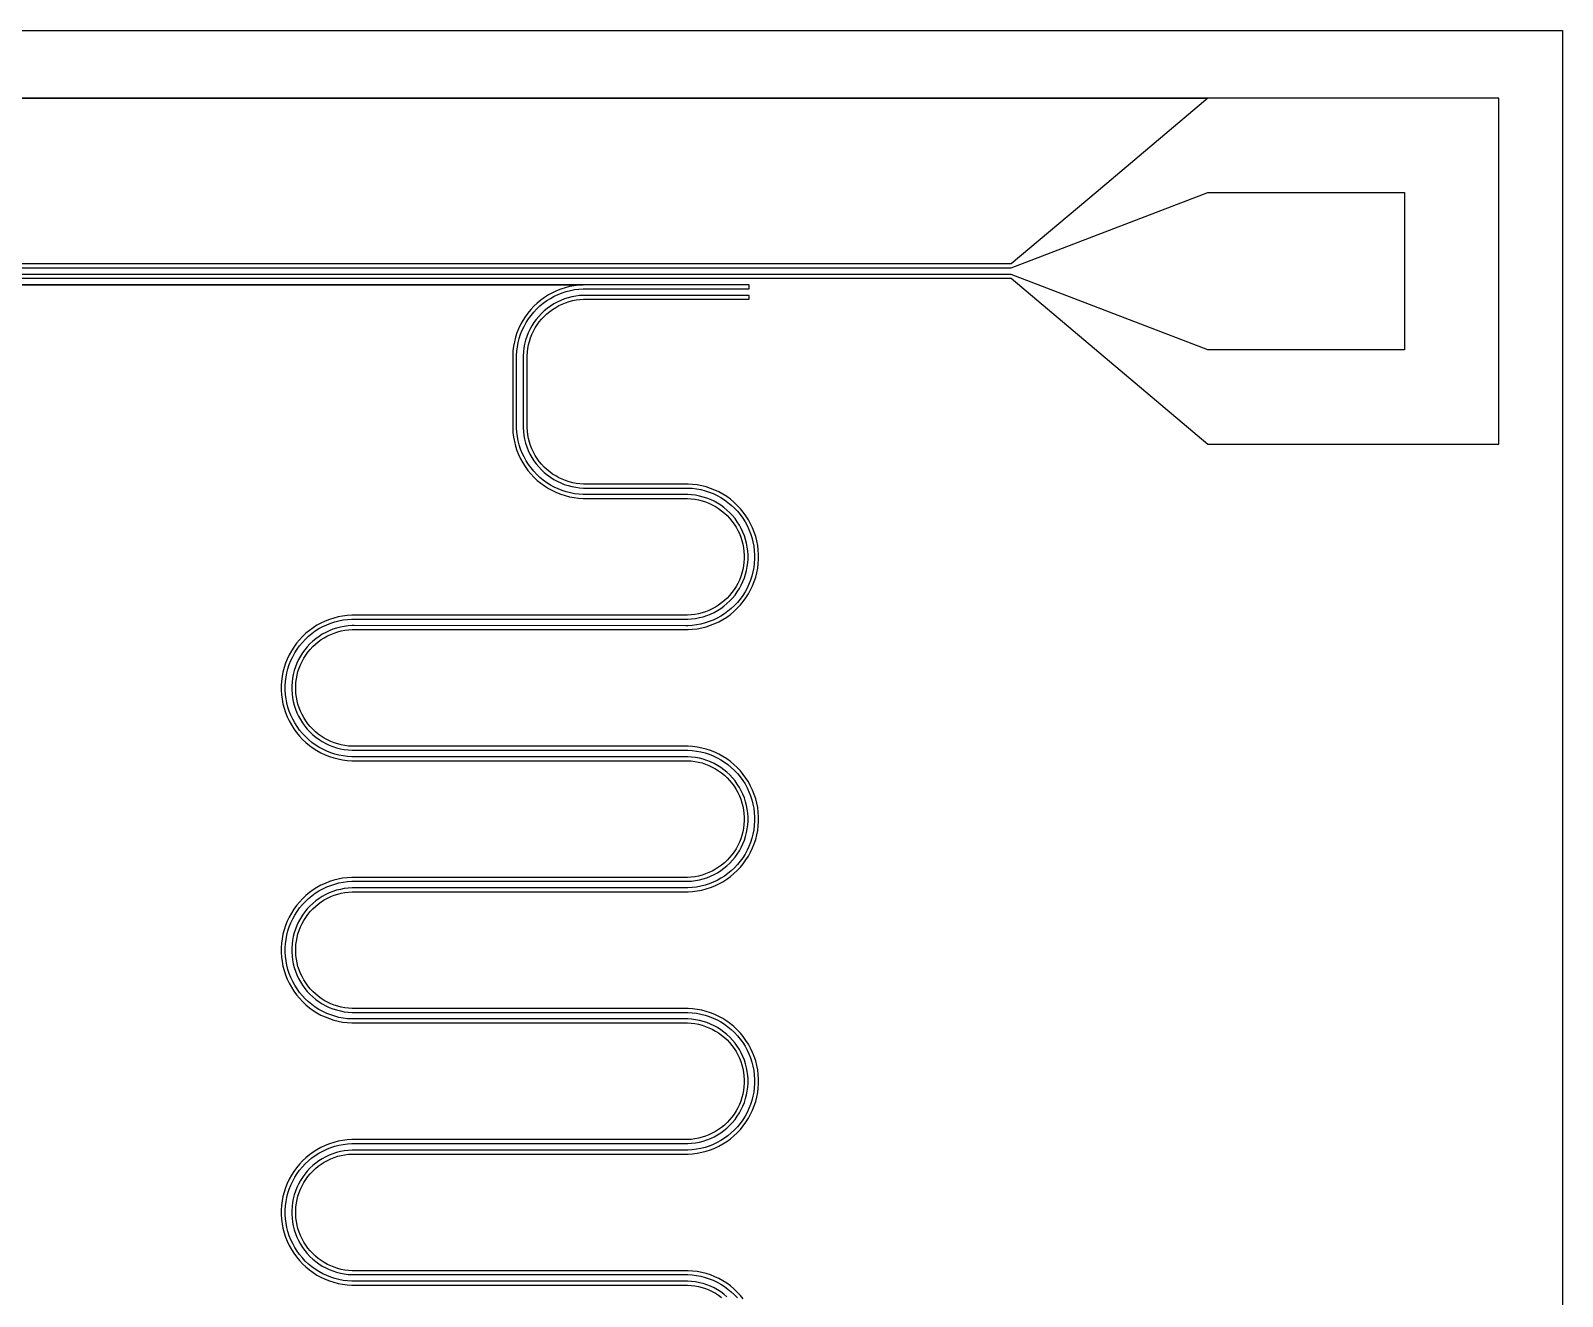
# Model space of a CAD drawing. Extents: x 318023 to 335423, y 364519 to 380844.
# Drawn here: x 325285 to 327622, y 370255 to 372186 of the extents above; entities that cross this region are included whole.
import ezdxf

# ---------------------------------------------------------------- set-up
doc = ezdxf.new("R2010")
doc.units = 0
doc.layers.add('L1D1', color=6, linetype='CONTINUOUS')

msp = doc.modelspace()

# ---------------------------------------------------------------- linework, layer by layer
at = {"layer": 'L1D1'}
for points in [[(322947.009, 372185.876), (327622.385, 372185.876), (327622.385, 368324.326), (322947.009, 368324.326)], [(322947.009, 372083.093), (327081.411, 372083.093), (326910.66, 371939.093), (326781.411, 371830.093), (323781.411, 371830.093)], [(323781.411, 371808.093), (326781.411, 371808.093), (327081.411, 371555.093), (327525.411, 371555.093), (327525.411, 372083.093), (322947.009, 372083.093)], [(326347.447, 370254.496), (326342.846, 370258.302), (326338.015, 370261.811), (326332.974, 370265.011), (326327.741, 370267.887), (326322.339, 370270.43), (326316.787, 370272.628), (326311.108, 370274.473), (326305.325, 370275.958), (326299.46, 370277.078), (326293.536, 370277.826), (326287.576, 370278.201), (326284.591, 370278.201), (325778.215, 370278.203), (325774.915, 370278.203), (325768.329, 370278.617), (325761.781, 370279.445), (325755.299, 370280.682), (325748.906, 370282.323), (325742.63, 370284.363), (325736.494, 370286.792), (325730.522, 370289.602), (325724.739, 370292.781), (325719.168, 370296.318), (325713.829, 370300.197), (325708.744, 370304.403), (325703.933, 370308.921), (325699.415, 370313.732), (325695.209, 370318.817), (325691.33, 370324.156), (325687.793, 370329.728), (325684.614, 370335.511), (325681.804, 370341.483), (325679.375, 370347.619), (325677.335, 370353.895), (325675.694, 370360.288), (325674.458, 370366.77), (325673.63, 370373.318), (325673.216, 370379.904), (325673.216, 370386.504), (325673.63, 370393.09), (325674.458, 370399.638), (325675.694, 370406.12), (325677.335, 370412.513), (325679.375, 370418.789), (325681.804, 370424.925), (325684.614, 370430.897), (325687.793, 370436.68), (325691.33, 370442.252), (325695.209, 370447.591), (325699.415, 370452.676), (325703.933, 370457.487), (325708.744, 370462.005), (325713.829, 370466.211), (325719.168, 370470.09), (325724.741, 370473.627), (325730.524, 370476.806), (325736.496, 370479.616), (325742.632, 370482.045), (325748.908, 370484.085), (325755.301, 370485.726), (325761.783, 370486.961), (325768.331, 370487.789), (325774.917, 370488.203), (325778.217, 370488.203), (326284.593, 370488.201), (326287.578, 370488.201), (326293.538, 370488.576), (326299.462, 370489.324), (326305.327, 370490.442), (326311.11, 370491.927), (326316.789, 370493.772), (326322.341, 370495.97), (326327.743, 370498.513), (326332.976, 370501.389), (326338.017, 370504.589), (326342.848, 370508.098), (326347.449, 370511.904), (326351.801, 370515.992), (326355.889, 370520.344), (326359.695, 370524.945), (326363.204, 370529.776), (326366.404, 370534.817), (326369.28, 370540.05), (326371.823, 370545.452), (326374.021, 370551.004), (326375.866, 370556.683), (326377.351, 370562.466), (326378.47, 370568.331), (326379.218, 370574.255), (326379.593, 370580.215), (326379.593, 370586.185), (326379.218, 370592.145), (326378.47, 370598.069), (326377.351, 370603.934), (326375.866, 370609.717), (326374.021, 370615.396), (326371.823, 370620.948), (326369.28, 370626.35), (326366.404, 370631.583), (326363.204, 370636.624), (326359.695, 370641.455), (326355.889, 370646.056), (326351.801, 370650.408), (326347.45, 370654.496), (326342.849, 370658.302), (326338.018, 370661.811), (326332.977, 370665.011), (326327.744, 370667.887), (326322.342, 370670.43), (326316.79, 370672.628), (326311.111, 370674.473), (326305.328, 370675.958), (326299.463, 370677.078), (326293.539, 370677.826), (326287.579, 370678.201), (326284.594, 370678.201), (325778.218, 370678.203), (325774.918, 370678.203), (325768.332, 370678.617), (325761.784, 370679.445), (325755.302, 370680.682), (325748.909, 370682.323), (325742.633, 370684.363), (325736.497, 370686.792), (325730.525, 370689.602), (325724.742, 370692.781), (325719.17, 370696.318), (325713.831, 370700.197), (325708.746, 370704.403), (325703.935, 370708.921), (325699.417, 370713.732), (325695.211, 370718.817), (325691.332, 370724.156), (325687.795, 370729.728), (325684.616, 370735.511), (325681.806, 370741.483), (325679.377, 370747.619), (325677.337, 370753.895), (325675.696, 370760.288), (325674.46, 370766.77), (325673.632, 370773.318), (325673.218, 370779.904), (325673.218, 370786.504), (325673.632, 370793.09), (325674.46, 370799.638), (325675.696, 370806.12), (325677.337, 370812.513), (325679.377, 370818.789), (325681.806, 370824.925), (325684.616, 370830.897), (325687.796, 370836.68), (325691.333, 370842.252), (325695.212, 370847.591), (325699.418, 370852.676), (325703.936, 370857.487), (325708.747, 370862.005), (325713.832, 370866.211), (325719.171, 370870.09), (325724.743, 370873.627), (325730.526, 370876.806), (325736.498, 370879.616), (325742.634, 370882.045), (325748.91, 370884.085), (325755.303, 370885.726), (325761.785, 370886.961), (325768.333, 370887.789), (325774.919, 370888.203), (325778.219, 370888.203), (326284.595, 370888.201), (326287.58, 370888.201), (326293.54, 370888.576), (326299.464, 370889.324), (326305.329, 370890.442), (326311.112, 370891.927), (326316.791, 370893.772), (326322.343, 370895.97), (326327.745, 370898.513), (326332.978, 370901.389), (326338.019, 370904.589), (326342.85, 370908.098), (326347.451, 370911.904), (326351.803, 370915.992), (326355.891, 370920.344), (326359.697, 370924.945), (326363.206, 370929.776), (326366.406, 370934.817), (326369.282, 370940.05), (326371.825, 370945.452), (326374.023, 370951.004), (326375.868, 370956.683), (326377.353, 370962.466), (326378.472, 370968.331), (326379.22, 370974.255), (326379.595, 370980.215), (326379.595, 370986.185), (326379.22, 370992.145), (326378.472, 370998.069), (326377.353, 371003.934), (326375.868, 371009.717), (326374.024, 371015.396), (326371.826, 371020.948), (326369.283, 371026.35), (326366.407, 371031.583), (326363.207, 371036.624), (326359.698, 371041.455), (326355.892, 371046.056), (326351.804, 371050.408), (326347.452, 371054.496), (326342.851, 371058.302), (326338.02, 371061.811), (326332.979, 371065.011), (326327.746, 371067.887), (326322.344, 371070.43), (326316.792, 371072.628), (326311.113, 371074.473), (326305.33, 371075.958), (326299.465, 371077.078), (326293.541, 371077.826), (326287.581, 371078.201), (326284.596, 371078.201), (325778.22, 371078.203), (325774.92, 371078.203), (325768.334, 371078.617), (325761.786, 371079.445), (325755.304, 371080.682), (325748.911, 371082.323), (325742.635, 371084.363), (325736.499, 371086.792), (325730.527, 371089.602), (325724.744, 371092.781), (325719.172, 371096.318), (325713.833, 371100.197), (325708.748, 371104.403), (325703.937, 371108.921), (325699.419, 371113.732), (325695.213, 371118.817), (325691.334, 371124.156), (325687.797, 371129.728), (325684.618, 371135.511), (325681.808, 371141.483), (325679.379, 371147.619), (325677.339, 371153.895), (325675.698, 371160.288), (325674.462, 371166.77), (325673.634, 371173.318), (325673.22, 371179.904), (325673.22, 371186.504), (325673.634, 371193.09), (325674.463, 371199.638), (325675.699, 371206.12), (325677.34, 371212.513), (325679.38, 371218.789), (325681.809, 371224.925), (325684.619, 371230.897), (325687.798, 371236.68), (325691.335, 371242.252), (325695.214, 371247.591), (325699.42, 371252.676), (325703.938, 371257.487), (325708.749, 371262.005), (325713.834, 371266.211), (325719.173, 371270.09), (325724.745, 371273.627), (325730.528, 371276.806), (325736.5, 371279.616), (325742.636, 371282.045), (325748.912, 371284.085), (325755.305, 371285.726), (325761.787, 371286.961), (325768.335, 371287.789), (325774.921, 371288.203), (325778.221, 371288.203), (326284.597, 371288.201), (326287.582, 371288.201), (326293.542, 371288.576), (326299.466, 371289.324), (326305.331, 371290.442), (326311.114, 371291.927), (326316.793, 371293.772), (326322.345, 371295.97), (326327.747, 371298.513), (326332.98, 371301.389), (326338.021, 371304.589), (326342.852, 371308.098), (326347.453, 371311.904), (326351.805, 371315.992), (326355.893, 371320.344), (326359.699, 371324.945), (326363.208, 371329.776), (326366.408, 371334.817), (326369.284, 371340.05), (326371.827, 371345.452), (326374.025, 371351.004), (326375.87, 371356.683), (326377.355, 371362.466), (326378.474, 371368.331), (326379.223, 371374.255), (326379.598, 371380.215), (326379.598, 371386.185), (326379.223, 371392.145), (326378.475, 371398.069), (326377.356, 371403.934), (326375.871, 371409.717), (326374.026, 371415.396), (326371.828, 371420.948), (326369.285, 371426.35), (326366.409, 371431.583), (326363.209, 371436.624), (326359.7, 371441.455), (326355.894, 371446.056), (326351.806, 371450.408), (326347.454, 371454.496), (326342.853, 371458.302), (326338.022, 371461.811), (326332.981, 371465.011), (326327.748, 371467.887), (326322.346, 371470.43), (326316.794, 371472.628), (326311.115, 371474.473), (326305.332, 371475.958), (326299.467, 371477.078), (326293.543, 371477.826), (326287.583, 371478.201), (326128.11, 371478.201), (326121.524, 371478.615), (326114.976, 371479.444), (326108.494, 371480.68), (326102.101, 371482.321), (326095.825, 371484.361), (326089.689, 371486.79), (326083.717, 371489.6), (326077.934, 371492.779), (326072.362, 371496.316), (326067.023, 371500.195), (326061.938, 371504.401), (326057.127, 371508.919), (326052.609, 371513.73), (326048.403, 371518.815), (326044.524, 371524.154), (326040.987, 371529.726), (326037.808, 371535.509), (326034.998, 371541.481), (326032.569, 371547.617), (326030.529, 371553.893), (326028.889, 371560.286), (326027.653, 371566.768), (326026.825, 371573.316), (326026.411, 371579.902), (326026.411, 371690.393), (326026.825, 371696.979), (326027.653, 371703.527), (326028.889, 371710.009), (326030.53, 371716.402), (326032.57, 371722.678), (326034.999, 371728.814), (326037.809, 371734.786), (326040.988, 371740.569), (326044.525, 371746.141), (326048.404, 371751.48), (326052.61, 371756.565), (326057.128, 371761.376), (326061.939, 371765.894), (326067.024, 371770.1), (326072.363, 371773.979), (326077.935, 371777.516), (326083.718, 371780.695), (326089.69, 371783.505), (326095.826, 371785.934), (326102.102, 371787.974), (326108.495, 371789.615), (326114.977, 371790.851), (326121.525, 371791.679), (326128.111, 371792.093), (326381.411, 371792.093), (326381.411, 371798.093), (323769.553, 371798.093)], [(324900.674, 371798.093), (326127.923, 371798.093), (326120.96, 371797.655), (326114.038, 371796.781), (326107.185, 371795.473), (326100.428, 371793.738), (326093.793, 371791.582), (326087.306, 371789.014), (326080.993, 371786.044), (326074.88, 371782.683), (326068.989, 371778.944), (326063.345, 371774.844), (326057.969, 371770.396), (326052.883, 371765.621), (326048.108, 371760.535), (326043.66, 371755.159), (326039.56, 371749.515), (326035.821, 371743.624), (326032.46, 371737.511), (326029.49, 371731.198), (326026.922, 371724.711), (326024.766, 371718.076), (326023.031, 371711.319), (326021.723, 371704.466), (326020.849, 371697.544), (326020.411, 371690.581), (326020.411, 371579.714), (326020.849, 371572.751), (326021.723, 371565.829), (326023.031, 371558.976), (326024.765, 371552.219), (326026.921, 371545.584), (326029.489, 371539.097), (326032.459, 371532.784), (326035.82, 371526.671), (326039.559, 371520.78), (326043.659, 371515.136), (326048.107, 371509.76), (326052.882, 371504.674), (326057.968, 371499.899), (326063.344, 371495.451), (326068.988, 371491.351), (326074.879, 371487.612), (326080.992, 371484.251), (326087.305, 371481.281), (326093.792, 371478.713), (326100.427, 371476.557), (326107.184, 371474.822), (326114.037, 371473.514), (326120.959, 371472.64), (326127.922, 371472.201), (326287.395, 371472.201), (326292.978, 371471.85), (326298.528, 371471.149), (326304.022, 371470.099), (326309.44, 371468.708), (326314.761, 371466.98), (326319.962, 371464.92), (326325.023, 371462.539), (326329.925, 371459.844), (326334.648, 371456.847), (326339.174, 371453.559), (326343.484, 371449.993), (326347.562, 371446.164), (326351.391, 371442.086), (326354.957, 371437.776), (326358.245, 371433.25), (326361.242, 371428.527), (326363.937, 371423.625), (326366.318, 371418.564), (326368.378, 371413.363), (326370.106, 371408.042), (326371.497, 371402.624), (326372.546, 371397.13), (326373.247, 371391.58), (326373.598, 371385.997), (326373.598, 371380.403), (326373.247, 371374.82), (326372.545, 371369.27), (326371.496, 371363.776), (326370.105, 371358.358), (326368.377, 371353.037), (326366.317, 371347.836), (326363.936, 371342.775), (326361.241, 371337.873), (326358.244, 371333.15), (326354.956, 371328.624), (326351.39, 371324.314), (326347.561, 371320.236), (326343.483, 371316.407), (326339.173, 371312.841), (326334.647, 371309.553), (326329.924, 371306.556), (326325.022, 371303.861), (326319.961, 371301.48), (326314.76, 371299.42), (326309.439, 371297.692), (326304.021, 371296.301), (326298.527, 371295.253), (326292.977, 371294.552), (326287.394, 371294.201), (326284.597, 371294.201), (325778.221, 371294.203), (325774.733, 371294.203), (325767.77, 371293.765), (325760.848, 371292.892), (325753.995, 371291.584), (325747.238, 371289.849), (325740.603, 371287.693), (325734.116, 371285.125), (325727.803, 371282.155), (325721.69, 371278.794), (325715.799, 371275.055), (325710.155, 371270.955), (325704.779, 371266.507), (325699.693, 371261.732), (325694.918, 371256.646), (325690.47, 371251.27), (325686.37, 371245.626), (325682.631, 371239.735), (325679.27, 371233.622), (325676.3, 371227.309), (325673.732, 371220.822), (325671.576, 371214.187), (325669.841, 371207.43), (325668.533, 371200.577), (325667.658, 371193.655), (325667.22, 371186.692), (325667.22, 371179.716), (325667.658, 371172.753), (325668.532, 371165.831), (325669.84, 371158.978), (325671.575, 371152.221), (325673.731, 371145.586), (325676.299, 371139.099), (325679.269, 371132.786), (325682.63, 371126.673), (325686.369, 371120.782), (325690.469, 371115.138), (325694.917, 371109.762), (325699.692, 371104.676), (325704.778, 371099.901), (325710.154, 371095.453), (325715.798, 371091.353), (325721.689, 371087.614), (325727.802, 371084.253), (325734.115, 371081.283), (325740.602, 371078.715), (325747.237, 371076.559), (325753.994, 371074.824), (325760.847, 371073.516), (325767.769, 371072.641), (325774.732, 371072.203), (325778.22, 371072.203), (326284.596, 371072.201), (326287.393, 371072.201), (326292.976, 371071.85), (326298.526, 371071.149), (326304.02, 371070.099), (326309.438, 371068.708), (326314.759, 371066.98), (326319.96, 371064.92), (326325.021, 371062.539), (326329.923, 371059.844), (326334.646, 371056.847), (326339.172, 371053.559), (326343.482, 371049.993), (326347.56, 371046.164), (326351.389, 371042.086), (326354.955, 371037.776), (326358.243, 371033.25), (326361.24, 371028.527), (326363.935, 371023.625), (326366.316, 371018.564), (326368.375, 371013.363), (326370.103, 371008.042), (326371.494, 371002.624), (326372.543, 370997.13), (326373.244, 370991.58), (326373.595, 370985.997), (326373.595, 370980.403), (326373.244, 370974.82), (326372.543, 370969.27), (326371.494, 370963.776), (326370.103, 370958.358), (326368.375, 370953.037), (326366.315, 370947.836), (326363.934, 370942.775), (326361.239, 370937.873), (326358.242, 370933.15), (326354.954, 370928.624), (326351.388, 370924.314), (326347.559, 370920.236), (326343.481, 370916.407), (326339.171, 370912.841), (326334.645, 370909.553), (326329.922, 370906.556), (326325.02, 370903.861), (326319.959, 370901.48), (326314.758, 370899.42), (326309.437, 370897.692), (326304.019, 370896.301), (326298.525, 370895.253), (326292.975, 370894.552), (326287.392, 370894.201), (326284.595, 370894.201), (325778.219, 370894.203), (325774.731, 370894.203), (325767.768, 370893.765), (325760.846, 370892.892), (325753.993, 370891.584), (325747.236, 370889.849), (325740.601, 370887.693), (325734.114, 370885.125), (325727.801, 370882.155), (325721.688, 370878.794), (325715.797, 370875.055), (325710.153, 370870.955), (325704.777, 370866.507), (325699.691, 370861.732), (325694.916, 370856.646), (325690.468, 370851.27), (325686.368, 370845.626), (325682.629, 370839.735), (325679.268, 370833.622), (325676.297, 370827.309), (325673.729, 370820.822), (325671.573, 370814.187), (325669.838, 370807.43), (325668.53, 370800.577), (325667.656, 370793.655), (325667.218, 370786.692), (325667.218, 370779.716), (325667.656, 370772.753), (325668.53, 370765.831), (325669.838, 370758.978), (325671.573, 370752.221), (325673.729, 370745.586), (325676.297, 370739.099), (325679.267, 370732.786), (325682.628, 370726.673), (325686.367, 370720.782), (325690.467, 370715.138), (325694.915, 370709.762), (325699.69, 370704.676), (325704.776, 370699.901), (325710.152, 370695.453), (325715.796, 370691.353), (325721.687, 370687.614), (325727.8, 370684.253), (325734.113, 370681.283), (325740.6, 370678.715), (325747.235, 370676.559), (325753.992, 370674.824), (325760.845, 370673.516), (325767.767, 370672.641), (325774.73, 370672.203), (325778.218, 370672.203), (326284.594, 370672.201), (326287.391, 370672.201), (326292.974, 370671.85), (326298.524, 370671.149), (326304.018, 370670.099), (326309.436, 370668.708), (326314.757, 370666.98), (326319.958, 370664.92), (326325.019, 370662.539), (326329.921, 370659.844), (326334.644, 370656.847), (326339.17, 370653.559), (326343.479, 370649.993), (326347.557, 370646.164), (326351.386, 370642.086), (326354.952, 370637.776), (326358.24, 370633.25), (326361.237, 370628.527), (326363.932, 370623.625), (326366.313, 370618.564), (326368.373, 370613.363), (326370.101, 370608.042), (326371.492, 370602.624), (326372.541, 370597.13), (326373.242, 370591.58), (326373.593, 370585.997), (326373.593, 370580.403), (326373.242, 370574.82), (326372.541, 370569.27), (326371.492, 370563.776), (326370.101, 370558.358), (326368.373, 370553.037), (326366.313, 370547.836), (326363.932, 370542.775), (326361.237, 370537.873), (326358.24, 370533.15), (326354.952, 370528.624), (326351.386, 370524.314), (326347.557, 370520.236), (326343.479, 370516.407), (326339.169, 370512.841), (326334.643, 370509.553), (326329.92, 370506.556), (326325.018, 370503.861), (326319.957, 370501.48), (326314.756, 370499.42), (326309.435, 370497.692), (326304.017, 370496.301), (326298.523, 370495.253), (326292.973, 370494.552), (326287.39, 370494.201), (326284.593, 370494.201), (325778.217, 370494.203), (325774.729, 370494.203), (325767.766, 370493.765), (325760.844, 370492.892), (325753.991, 370491.584), (325747.234, 370489.849), (325740.599, 370487.693), (325734.112, 370485.125), (325727.799, 370482.155), (325721.686, 370478.794), (325715.795, 370475.055), (325710.15, 370470.955), (325704.774, 370466.507), (325699.688, 370461.732), (325694.913, 370456.646), (325690.465, 370451.27), (325686.365, 370445.626), (325682.626, 370439.735), (325679.265, 370433.622), (325676.295, 370427.309), (325673.727, 370420.822), (325671.571, 370414.187), (325669.836, 370407.43), (325668.528, 370400.577), (325667.654, 370393.655), (325667.216, 370386.692), (325667.216, 370379.716), (325667.654, 370372.753), (325668.528, 370365.831), (325669.836, 370358.978), (325671.571, 370352.221), (325673.727, 370345.586), (325676.295, 370339.099), (325679.265, 370332.786), (325682.626, 370326.673), (325686.365, 370320.782), (325690.465, 370315.138), (325694.913, 370309.762), (325699.688, 370304.676), (325704.774, 370299.901), (325710.15, 370295.453), (325715.793, 370291.353), (325721.684, 370287.614), (325727.797, 370284.253), (325734.11, 370281.283), (325740.597, 370278.715), (325747.232, 370276.559), (325753.989, 370274.824), (325760.842, 370273.516), (325767.764, 370272.641), (325774.727, 370272.203), (325778.215, 370272.203), (326284.591, 370272.201), (326287.388, 370272.201), (326292.971, 370271.85), (326298.521, 370271.149), (326304.015, 370270.099), (326309.433, 370268.708), (326314.754, 370266.98), (326319.955, 370264.92), (326325.016, 370262.539), (326329.918, 370259.844), (326334.641, 370256.847), (326339.167, 370253.559)], [(326372.342, 370251.266), (326367.894, 370256.642), (326363.119, 370261.728), (326358.033, 370266.503), (326352.657, 370270.951), (326347.013, 370275.051), (326341.122, 370278.79), (326335.009, 370282.151), (326328.696, 370285.121), (326322.209, 370287.689), (326315.574, 370289.845), (326308.817, 370291.58), (326301.964, 370292.888), (326295.043, 370293.763), (326288.08, 370294.201), (326284.592, 370294.201), (325778.216, 370294.203), (325775.419, 370294.203), (325769.836, 370294.554), (325764.286, 370295.255), (325758.792, 370296.305), (325753.374, 370297.696), (325748.053, 370299.424), (325742.852, 370301.484), (325737.791, 370303.865), (325732.889, 370306.56), (325728.166, 370309.557), (325723.64, 370312.845), (325719.33, 370316.411), (325715.252, 370320.24), (325711.423, 370324.318), (325707.857, 370328.628), (325704.569, 370333.154), (325701.572, 370337.877), (325698.877, 370342.779), (325696.496, 370347.84), (325694.436, 370353.041), (325692.708, 370358.362), (325691.317, 370363.78), (325690.268, 370369.274), (325689.567, 370374.824), (325689.216, 370380.407), (325689.216, 370386.001), (325689.567, 370391.584), (325690.268, 370397.134), (325691.317, 370402.628), (325692.708, 370408.046), (325694.436, 370413.367), (325696.496, 370418.568), (325698.877, 370423.629), (325701.572, 370428.531), (325704.569, 370433.254), (325707.857, 370437.78), (325711.423, 370442.09), (325715.252, 370446.168), (325719.33, 370449.997), (325723.64, 370453.563), (325728.166, 370456.851), (325732.889, 370459.848), (325737.791, 370462.543), (325742.852, 370464.924), (325748.053, 370466.984), (325753.374, 370468.712), (325758.792, 370470.103), (325764.286, 370471.151), (325769.836, 370471.852), (325775.419, 370472.203), (325778.216, 370472.203), (326284.592, 370472.201), (326288.08, 370472.201), (326295.043, 370472.639), (326301.966, 370473.512), (326308.819, 370474.82), (326315.576, 370476.555), (326322.211, 370478.711), (326328.698, 370481.279), (326335.011, 370484.249), (326341.124, 370487.61), (326347.015, 370491.349), (326352.659, 370495.449), (326358.035, 370499.897), (326363.121, 370504.672), (326367.896, 370509.758), (326372.344, 370515.134), (326376.444, 370520.778), (326380.183, 370526.669), (326383.544, 370532.782), (326386.514, 370539.095), (326389.082, 370545.582), (326391.238, 370552.217), (326392.973, 370558.974), (326394.281, 370565.827), (326395.155, 370572.749), (326395.593, 370579.712), (326395.593, 370586.688), (326395.155, 370593.651), (326394.281, 370600.573), (326392.973, 370607.426), (326391.238, 370614.183), (326389.082, 370620.818), (326386.514, 370627.305), (326383.544, 370633.618), (326380.183, 370639.731), (326376.444, 370645.622), (326372.344, 370651.266), (326367.897, 370656.642), (326363.122, 370661.728), (326358.036, 370666.503), (326352.66, 370670.951), (326347.016, 370675.051), (326341.125, 370678.79), (326335.012, 370682.151), (326328.699, 370685.121), (326322.212, 370687.689), (326315.577, 370689.845), (326308.82, 370691.58), (326301.967, 370692.888), (326295.045, 370693.763), (326288.082, 370694.201), (326284.594, 370694.201), (325778.218, 370694.203), (325775.421, 370694.203), (325769.838, 370694.554), (325764.288, 370695.255), (325758.794, 370696.305), (325753.376, 370697.696), (325748.055, 370699.424), (325742.854, 370701.484), (325737.793, 370703.865), (325732.891, 370706.56), (325728.168, 370709.557), (325723.642, 370712.845), (325719.332, 370716.411), (325715.254, 370720.24), (325711.425, 370724.318), (325707.859, 370728.628), (325704.571, 370733.154), (325701.574, 370737.877), (325698.879, 370742.779), (325696.498, 370747.84), (325694.438, 370753.041), (325692.71, 370758.362), (325691.319, 370763.78), (325690.27, 370769.274), (325689.569, 370774.824), (325689.218, 370780.407), (325689.218, 370786.001), (325689.569, 370791.584), (325690.27, 370797.134), (325691.319, 370802.628), (325692.71, 370808.046), (325694.438, 370813.367), (325696.498, 370818.568), (325698.879, 370823.629), (325701.574, 370828.531), (325704.571, 370833.254), (325707.86, 370837.78), (325711.426, 370842.09), (325715.255, 370846.168), (325719.333, 370849.997), (325723.643, 370853.563), (325728.169, 370856.851), (325732.892, 370859.848), (325737.794, 370862.543), (325742.855, 370864.924), (325748.056, 370866.984), (325753.377, 370868.712), (325758.795, 370870.103), (325764.289, 370871.151), (325769.839, 370871.852), (325775.422, 370872.203), (325778.219, 370872.203), (326284.595, 370872.201), (326288.083, 370872.201), (326295.046, 370872.639), (326301.968, 370873.512), (326308.821, 370874.82), (326315.578, 370876.555), (326322.213, 370878.711), (326328.7, 370881.279), (326335.013, 370884.249), (326341.126, 370887.61), (326347.017, 370891.349), (326352.661, 370895.449), (326358.037, 370899.897), (326363.123, 370904.672), (326367.898, 370909.758), (326372.346, 370915.134), (326376.446, 370920.778), (326380.185, 370926.669), (326383.546, 370932.782), (326386.516, 370939.095), (326389.084, 370945.582), (326391.24, 370952.217), (326392.975, 370958.974), (326394.283, 370965.827), (326395.157, 370972.749), (326395.595, 370979.712), (326395.595, 370986.688), (326395.157, 370993.651), (326394.283, 371000.573), (326392.975, 371007.426), (326391.241, 371014.183), (326389.085, 371020.818), (326386.517, 371027.305), (326383.547, 371033.618), (326380.186, 371039.731), (326376.447, 371045.622), (326372.347, 371051.266), (326367.899, 371056.642), (326363.124, 371061.728), (326358.038, 371066.503), (326352.662, 371070.951), (326347.018, 371075.051), (326341.127, 371078.79), (326335.014, 371082.151), (326328.701, 371085.121), (326322.214, 371087.689), (326315.579, 371089.845), (326308.822, 371091.58), (326301.969, 371092.888), (326295.047, 371093.763), (326288.084, 371094.201), (326284.596, 371094.201), (325778.22, 371094.203), (325775.423, 371094.203), (325769.84, 371094.554), (325764.29, 371095.255), (325758.796, 371096.305), (325753.378, 371097.696), (325748.057, 371099.424), (325742.856, 371101.484), (325737.795, 371103.865), (325732.893, 371106.56), (325728.17, 371109.557), (325723.644, 371112.845), (325719.334, 371116.411), (325715.256, 371120.24), (325711.427, 371124.318), (325707.861, 371128.628), (325704.573, 371133.154), (325701.576, 371137.877), (325698.881, 371142.779), (325696.5, 371147.84), (325694.44, 371153.041), (325692.712, 371158.362), (325691.321, 371163.78), (325690.272, 371169.274), (325689.571, 371174.824), (325689.22, 371180.407), (325689.22, 371186.001), (325689.571, 371191.584), (325690.273, 371197.134), (325691.322, 371202.628), (325692.713, 371208.046), (325694.441, 371213.367), (325696.501, 371218.568), (325698.882, 371223.629), (325701.577, 371228.531), (325704.574, 371233.254), (325707.862, 371237.78), (325711.428, 371242.09), (325715.257, 371246.168), (325719.335, 371249.997), (325723.645, 371253.563), (325728.171, 371256.851), (325732.894, 371259.848), (325737.796, 371262.543), (325742.857, 371264.924), (325748.058, 371266.984), (325753.379, 371268.712), (325758.797, 371270.103), (325764.291, 371271.151), (325769.841, 371271.852), (325775.424, 371272.203), (325778.221, 371272.203), (326284.597, 371272.201), (326288.085, 371272.201), (326295.048, 371272.639), (326301.97, 371273.512), (326308.823, 371274.82), (326315.58, 371276.555), (326322.215, 371278.711), (326328.702, 371281.279), (326335.015, 371284.249), (326341.128, 371287.61), (326347.019, 371291.349), (326352.663, 371295.449), (326358.039, 371299.897), (326363.125, 371304.672), (326367.9, 371309.758), (326372.348, 371315.134), (326376.448, 371320.778), (326380.187, 371326.669), (326383.548, 371332.782), (326386.518, 371339.095), (326389.086, 371345.582), (326391.242, 371352.217), (326392.977, 371358.974), (326394.285, 371365.827), (326395.159, 371372.749), (326395.598, 371379.712), (326395.598, 371386.688), (326395.16, 371393.651), (326394.286, 371400.573), (326392.978, 371407.426), (326391.243, 371414.183), (326389.087, 371420.818), (326386.519, 371427.305), (326383.549, 371433.618), (326380.188, 371439.731), (326376.449, 371445.622), (326372.349, 371451.266), (326367.901, 371456.642), (326363.126, 371461.728), (326358.04, 371466.503), (326352.664, 371470.951), (326347.02, 371475.051), (326341.129, 371478.79), (326335.016, 371482.151), (326328.703, 371485.121), (326322.216, 371487.689), (326315.581, 371489.845), (326308.824, 371491.58), (326301.971, 371492.888), (326295.049, 371493.763), (326288.086, 371494.201), (326128.613, 371494.201), (326123.03, 371494.552), (326117.48, 371495.254), (326111.986, 371496.303), (326106.568, 371497.694), (326101.247, 371499.422), (326096.046, 371501.482), (326090.985, 371503.863), (326086.083, 371506.558), (326081.36, 371509.555), (326076.834, 371512.843), (326072.524, 371516.409), (326068.446, 371520.238), (326064.617, 371524.316), (326061.051, 371528.626), (326057.763, 371533.152), (326054.766, 371537.875), (326052.071, 371542.777), (326049.69, 371547.838), (326047.63, 371553.039), (326045.903, 371558.36), (326044.512, 371563.778), (326043.463, 371569.272), (326042.762, 371574.822), (326042.411, 371580.405), (326042.411, 371689.89), (326042.762, 371695.473), (326043.463, 371701.023), (326044.512, 371706.517), (326045.903, 371711.935), (326047.631, 371717.256), (326049.691, 371722.457), (326052.072, 371727.518), (326054.767, 371732.42), (326057.764, 371737.143), (326061.052, 371741.669), (326064.618, 371745.979), (326068.447, 371750.057), (326072.525, 371753.886), (326076.835, 371757.452), (326081.361, 371760.74), (326086.084, 371763.737), (326090.986, 371766.432), (326096.047, 371768.813), (326101.248, 371770.873), (326106.569, 371772.601), (326111.987, 371773.992), (326117.481, 371775.041), (326123.031, 371775.742), (326128.614, 371776.093), (326381.411, 371776.093), (326381.411, 371782.093), (326128.426, 371782.093), (326122.466, 371781.718), (326116.542, 371780.97), (326110.677, 371779.851), (326104.894, 371778.366), (326099.215, 371776.521), (326093.663, 371774.323), (326088.261, 371771.78), (326083.028, 371768.904), (326077.987, 371765.704), (326073.156, 371762.195), (326068.555, 371758.389), (326064.203, 371754.301), (326060.115, 371749.949), (326056.309, 371745.348), (326052.8, 371740.517), (326049.6, 371735.476), (326046.724, 371730.243), (326044.181, 371724.841), (326041.983, 371719.289), (326040.138, 371713.61), (326038.653, 371707.827), (326037.534, 371701.962), (326036.786, 371696.038), (326036.411, 371690.078), (326036.411, 371580.217), (326036.786, 371574.257), (326037.534, 371568.333), (326038.653, 371562.468), (326040.138, 371556.685), (326041.982, 371551.006), (326044.18, 371545.454), (326046.723, 371540.052), (326049.599, 371534.819), (326052.799, 371529.778), (326056.308, 371524.947), (326060.114, 371520.346), (326064.202, 371515.994), (326068.554, 371511.906), (326073.155, 371508.1), (326077.986, 371504.591), (326083.027, 371501.391), (326088.26, 371498.515), (326093.662, 371495.972), (326099.214, 371493.774), (326104.893, 371491.929), (326110.676, 371490.444), (326116.541, 371489.325), (326122.465, 371488.576), (326128.425, 371488.201), (326287.898, 371488.201), (326294.484, 371487.787), (326301.032, 371486.959), (326307.514, 371485.722), (326313.907, 371484.081), (326320.183, 371482.041), (326326.319, 371479.612), (326332.291, 371476.802), (326338.074, 371473.623), (326343.646, 371470.086), (326348.985, 371466.207), (326354.07, 371462.001), (326358.881, 371457.483), (326363.399, 371452.672), (326367.605, 371447.587), (326371.484, 371442.248), (326375.021, 371436.676), (326378.2, 371430.893), (326381.01, 371424.921), (326383.439, 371418.785), (326385.479, 371412.509), (326387.12, 371406.116), (326388.356, 371399.634), (326389.184, 371393.086), (326389.598, 371386.5), (326389.598, 371379.9), (326389.183, 371373.314), (326388.355, 371366.766), (326387.119, 371360.284), (326385.478, 371353.891), (326383.438, 371347.615), (326381.009, 371341.479), (326378.199, 371335.507), (326375.02, 371329.724), (326371.483, 371324.152), (326367.604, 371318.813), (326363.398, 371313.728), (326358.88, 371308.917), (326354.069, 371304.399), (326348.984, 371300.193), (326343.645, 371296.314), (326338.073, 371292.777), (326332.29, 371289.598), (326326.318, 371286.788), (326320.182, 371284.359), (326313.906, 371282.319), (326307.513, 371280.678), (326301.031, 371279.443), (326294.483, 371278.615), (326287.897, 371278.201), (326284.597, 371278.201), (325778.221, 371278.203), (325775.236, 371278.203), (325769.276, 371277.828), (325763.352, 371277.08), (325757.487, 371275.962), (325751.704, 371274.477), (325746.025, 371272.632), (325740.473, 371270.434), (325735.071, 371267.891), (325729.838, 371265.015), (325724.797, 371261.815), (325719.966, 371258.306), (325715.365, 371254.5), (325711.013, 371250.412), (325706.925, 371246.06), (325703.119, 371241.459), (325699.61, 371236.628), (325696.41, 371231.587), (325693.534, 371226.354), (325690.991, 371220.952), (325688.793, 371215.4), (325686.948, 371209.721), (325685.463, 371203.938), (325684.344, 371198.073), (325683.595, 371192.149), (325683.22, 371186.189), (325683.22, 371180.219), (325683.595, 371174.259), (325684.343, 371168.335), (325685.462, 371162.47), (325686.947, 371156.687), (325688.792, 371151.008), (325690.99, 371145.456), (325693.533, 371140.054), (325696.409, 371134.821), (325699.609, 371129.78), (325703.118, 371124.949), (325706.924, 371120.348), (325711.012, 371115.996), (325715.364, 371111.908), (325719.965, 371108.102), (325724.796, 371104.593), (325729.837, 371101.393), (325735.07, 371098.517), (325740.472, 371095.974), (325746.024, 371093.776), (325751.703, 371091.931), (325757.486, 371090.446), (325763.351, 371089.326), (325769.275, 371088.578), (325775.235, 371088.203), (325778.22, 371088.203), (326284.596, 371088.201), (326287.896, 371088.201), (326294.482, 371087.787), (326301.03, 371086.959), (326307.512, 371085.722), (326313.905, 371084.081), (326320.181, 371082.041), (326326.317, 371079.612), (326332.289, 371076.802), (326338.072, 371073.623), (326343.644, 371070.086), (326348.983, 371066.207), (326354.068, 371062.001), (326358.879, 371057.483), (326363.397, 371052.672), (326367.603, 371047.587), (326371.482, 371042.248), (326375.019, 371036.676), (326378.198, 371030.893), (326381.008, 371024.921), (326383.437, 371018.785), (326385.476, 371012.509), (326387.117, 371006.116), (326388.353, 370999.634), (326389.181, 370993.086), (326389.595, 370986.5), (326389.595, 370979.9), (326389.181, 370973.314), (326388.353, 370966.766), (326387.117, 370960.284), (326385.476, 370953.891), (326383.436, 370947.615), (326381.007, 370941.479), (326378.197, 370935.507), (326375.018, 370929.724), (326371.481, 370924.152), (326367.602, 370918.813), (326363.396, 370913.728), (326358.878, 370908.917), (326354.067, 370904.399), (326348.982, 370900.193), (326343.643, 370896.314), (326338.071, 370892.777), (326332.288, 370889.598), (326326.316, 370886.788), (326320.18, 370884.359), (326313.904, 370882.319), (326307.511, 370880.678), (326301.029, 370879.443), (326294.481, 370878.615), (326287.895, 370878.201), (326284.595, 370878.201), (325778.219, 370878.203), (325775.234, 370878.203), (325769.274, 370877.828), (325763.35, 370877.08), (325757.485, 370875.962), (325751.702, 370874.477), (325746.023, 370872.632), (325740.471, 370870.434), (325735.069, 370867.891), (325729.836, 370865.015), (325724.795, 370861.815), (325719.964, 370858.306), (325715.363, 370854.5), (325711.011, 370850.412), (325706.923, 370846.06), (325703.117, 370841.459), (325699.608, 370836.628), (325696.407, 370831.587), (325693.531, 370826.354), (325690.988, 370820.952), (325688.79, 370815.4), (325686.945, 370809.721), (325685.46, 370803.938), (325684.341, 370798.073), (325683.593, 370792.149), (325683.218, 370786.189), (325683.218, 370780.219), (325683.593, 370774.259), (325684.341, 370768.335), (325685.46, 370762.47), (325686.945, 370756.687), (325688.79, 370751.008), (325690.988, 370745.456), (325693.531, 370740.054), (325696.407, 370734.821), (325699.607, 370729.78), (325703.116, 370724.949), (325706.922, 370720.348), (325711.01, 370715.996), (325715.362, 370711.908), (325719.963, 370708.102), (325724.794, 370704.593), (325729.835, 370701.393), (325735.068, 370698.517), (325740.47, 370695.974), (325746.022, 370693.776), (325751.701, 370691.931), (325757.484, 370690.446), (325763.349, 370689.326), (325769.273, 370688.578), (325775.233, 370688.203), (325778.218, 370688.203), (326284.594, 370688.201), (326287.894, 370688.201), (326294.48, 370687.787), (326301.028, 370686.959), (326307.51, 370685.722), (326313.903, 370684.081), (326320.179, 370682.041), (326326.315, 370679.612), (326332.287, 370676.802), (326338.07, 370673.623), (326343.642, 370670.086), (326348.981, 370666.207), (326354.066, 370662.001), (326358.877, 370657.483), (326363.394, 370652.672), (326367.6, 370647.587), (326371.479, 370642.248), (326375.016, 370636.676), (326378.195, 370630.893), (326381.005, 370624.921), (326383.434, 370618.785), (326385.474, 370612.509), (326387.115, 370606.116), (326388.351, 370599.634), (326389.179, 370593.086), (326389.593, 370586.5), (326389.593, 370579.9), (326389.179, 370573.314), (326388.351, 370566.766), (326387.115, 370560.284), (326385.474, 370553.891), (326383.434, 370547.615), (326381.005, 370541.479), (326378.195, 370535.507), (326375.016, 370529.724), (326371.479, 370524.152), (326367.6, 370518.813), (326363.394, 370513.728), (326358.876, 370508.917), (326354.065, 370504.399), (326348.98, 370500.193), (326343.641, 370496.314), (326338.069, 370492.777), (326332.286, 370489.598), (326326.314, 370486.788), (326320.178, 370484.359), (326313.902, 370482.319), (326307.509, 370480.678), (326301.027, 370479.443), (326294.479, 370478.615), (326287.893, 370478.201), (326284.593, 370478.201), (325778.217, 370478.203), (325775.232, 370478.203), (325769.272, 370477.828), (325763.348, 370477.08), (325757.483, 370475.962), (325751.7, 370474.477), (325746.02, 370472.632), (325740.468, 370470.434), (325735.066, 370467.891), (325729.833, 370465.015), (325724.792, 370461.815), (325719.961, 370458.306), (325715.36, 370454.5), (325711.008, 370450.412), (325706.92, 370446.06), (325703.114, 370441.459), (325699.605, 370436.628), (325696.405, 370431.587), (325693.529, 370426.354), (325690.986, 370420.952), (325688.788, 370415.4), (325686.943, 370409.721), (325685.458, 370403.938), (325684.339, 370398.073), (325683.591, 370392.149), (325683.216, 370386.189), (325683.216, 370380.219), (325683.591, 370374.259), (325684.339, 370368.335), (325685.458, 370362.47), (325686.943, 370356.687), (325688.788, 370351.008), (325690.986, 370345.456), (325693.529, 370340.054), (325696.405, 370334.821), (325699.605, 370329.78), (325703.114, 370324.949), (325706.92, 370320.348), (325711.008, 370315.996), (325715.36, 370311.908), (325719.961, 370308.102), (325724.792, 370304.593), (325729.833, 370301.393), (325735.066, 370298.517), (325740.468, 370295.974), (325746.02, 370293.776), (325751.698, 370291.931), (325757.481, 370290.446), (325763.346, 370289.326), (325769.27, 370288.578), (325775.23, 370288.203), (325778.215, 370288.203), (326284.591, 370288.201), (326287.891, 370288.201), (326294.477, 370287.787), (326301.025, 370286.959), (326307.507, 370285.722), (326313.9, 370284.081), (326320.176, 370282.041), (326326.312, 370279.612), (326332.284, 370276.802), (326338.067, 370273.623), (326343.639, 370270.086), (326348.978, 370266.207), (326354.063, 370262.001), (326358.874, 370257.483), (326363.392, 370252.672)]]:
    msp.add_lwpolyline(points, dxfattribs=at)
msp.add_lwpolyline([(323181.411, 371699.093), (323181.411, 371939.093), (323481.411, 371939.093), (323781.411, 371824.093), (326781.411, 371824.093), (327081.411, 371939.093), (327381.411, 371939.093), (327381.411, 371699.093), (327081.411, 371699.093), (326781.411, 371814.093), (323781.411, 371814.093), (323481.411, 371699.093)], close=True, dxfattribs=at)

doc.saveas('drawing.dxf')
